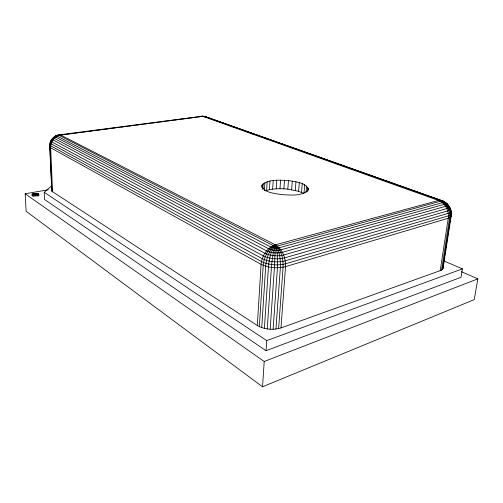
<?xml version="1.0" encoding="UTF-8"?>
<svg xmlns="http://www.w3.org/2000/svg" width="503" height="503" viewBox="0 0 503 503"><rect width="100%" height="100%" fill="white"/><g stroke="black" fill="none" stroke-linecap="round" stroke-linejoin="round"><path stroke-width="0.75" d="M50.061 144.374L49.627 146.197L51.866 191.266L257.31 325.498C264.352 329.591 273.23 330.326 280.976 327.931L441.546 270.155L449.638 217.717C450.738 210.273 445.746 202.533 438.515 200.452L202.445 116.212L59.304 134.829L55.676 136.005L52.092 139.004L49.709 144.789L50.74 145.801L261.459 261.535C268.86 265.106 277.618 265.741 285.559 263.779L448.437 215.837L449.801 215.315L451.292 213.957C451.587 207.909 447.129 202.307 441.483 200.427L204.878 116.476L203.363 116.243L61.014 135.043C57.593 135.194 54.28 136.766 52.086 139.406L264.836 253.273C270.62 255.989 277.411 256.467 283.598 254.996L446.809 208.531L448.626 207.657L449.116 206.507C447.242 203.262 443.778 200.823 440.056 200.232L204.363 116.432L201.885 116.256L198.377 116.96M51.52 190.643L51.532 190.008M450.889 214.655L451.153 216.328L450.619 217.07L448.255 218.252L285.534 266.621C277.48 268.633 268.583 267.986 261.088 264.339L50.665 147.775L49.627 146.197M49.709 144.789C50.055 139.356 55.034 135.37 60.134 134.76L275.311 244.829C282.648 249.211 285.899 258.391 285.534 266.621L280.976 327.931M49.615 146.744L50.086 143.732M451.153 216.328L451.38 213.165L450.726 210.04L449.99 207.865L448.594 205.853M261.944 187.814L262.113 184.897C269.124 178.76 279.787 180.256 288.445 180.558C295.204 181.891 304.51 182.08 308.377 188.663L308.257 190.134M262.824 189.549L263.176 183.733M264.396 190.656L264.88 182.696M450.933 213.882L451.028 212.329M257.31 325.498L261.088 264.339C261.812 255.989 267.093 247.495 275.311 244.829L438.515 200.452C442.502 199.49 445.608 202.854 448.242 205.218M265.49 190.92L266.634 190.461L267.168 181.809M259.353 326.636L263.214 265.339C263.987 257.303 267.803 248.627 275.311 244.829C281.561 250.261 283.359 259.259 283.088 267.206L278.599 328.622M266.634 190.461L269.426 189.719L269.973 181.093M261.742 327.61L265.685 266.206C266.508 258.423 268.929 249.865 275.311 244.829C279.982 251.305 280.586 259.837 280.36 267.583L275.946 329.075M269.426 189.719L272.645 189.172L273.204 180.564M264.402 328.384L268.439 266.898C269.25 259.259 270.583 251.104 275.311 244.829C277.87 252.135 277.725 260.095 277.436 267.741L273.11 329.283M262.522 386.788L264.213 361.481L25.15 193.806L26.137 211.285L262.522 386.788L474.241 299.618L477.85 278.844L461.276 271.695M272.645 189.172L276.197 188.839L276.776 180.244M267.244 328.924L271.607 264.521L273.236 252.751L275.311 244.829L274.594 264.804L270.18 329.232M443.64 260.837L462.42 268.86L461.031 277.285L266.037 350.723L266.722 340.613L44.207 192.297L51.734 185.764M276.197 188.839L279.989 188.719L280.573 180.137M279.989 188.719L283.893 188.82L284.503 180.244M304.686 184.846L303.982 193.536L298.619 191.303L287.823 189.141L288.445 180.558M291.658 189.675L292.3 181.08M295.292 190.398L295.946 181.79M298.619 191.303L299.291 182.671M301.549 192.36L302.234 183.702M306.031 192.624L306.566 186.079M307.452 191.744L307.811 187.368M308.377 188.663L308.238 189.939C301.542 196.761 290.168 194.875 281.429 194.648C274.833 193.215 264.88 193.183 261.742 186.141L262.113 184.897M441.546 270.155L443.061 268.527L442.854 266.59M440.182 270.784L448.255 218.252C449.28 211.097 445.425 203.124 438.515 200.452L440.383 200.364L441.03 201.074L277.247 246.068L274.298 246.105L58.964 135.288L59.549 134.873L61.014 135.043C54.972 135.854 50.388 141.764 50.665 147.775L52.557 191.85M442.514 269.394L450.619 217.07C451.769 209.443 445.903 201.999 438.515 200.452L442.665 200.961L447.318 204.111L450.298 208.594L451.292 213.957M443.061 268.527L451.248 215.517M50.231 143.11L51.293 140.148L51.91 139.708L51.438 140.834M52.249 139.212L52.916 138.218M50.526 141.871L50.162 142.871L51.155 143.833L262.226 258.693C269.306 262.082 277.656 262.679 285.239 260.831L448.248 213.36L450.468 212.272L450.977 211.587L450.726 210.04M51.293 140.148L50.96 141.06L51.878 141.934L263.365 255.914C269.897 259.007 277.581 259.554 284.579 257.869L447.701 210.902L450.216 209.279C448.142 204.583 443.539 201.288 438.515 200.452L443.068 201.25L445.463 202.652L447.544 204.646L447.481 205.149L445.601 206.331L282.328 252.299C277.14 253.518 271.457 253.116 266.603 250.859L53.494 137.96L53.727 137.288L55.676 136.005L57.7 135.188L61.014 135.043C54.896 135.477 49.659 141.091 49.96 147.272L51.866 191.266M52.092 139.004C54.299 136.439 57.65 135.037 61.014 135.043L58.688 134.923L54.852 136.671M32.192 194.076C30.073 196.497 36.989 196.201 38.404 195.29C40.454 192.856 33.613 193.183 32.192 194.076L32.274 195.636M264.213 361.481L477.85 278.844M266.722 340.613L462.42 268.86M25.15 193.806L48.357 189.75M57.644 135.389L58.537 135.244M60.09 135.043L61.643 134.842M63.975 134.534L65.528 134.332M67.861 134.024L69.414 133.823M71.74 133.521L73.293 133.314M75.626 133.012L77.179 132.805M79.512 132.503L81.065 132.302M83.397 131.993L84.95 131.792M87.283 131.484L88.836 131.283M90.389 131.082L91.942 130.874M94.275 130.573L96.601 130.271M98.16 130.063L100.487 129.761M102.04 129.554L103.593 129.353M105.926 129.051L108.258 128.743M109.811 128.542L112.144 128.234M113.697 128.032L115.25 127.831M117.583 127.523L119.136 127.322M121.462 127.02L123.795 126.712M125.348 126.511L126.901 126.303M129.233 126.002L130.786 125.8M133.119 125.492L134.672 125.291M137.005 124.983L138.558 124.782M140.89 124.48L142.443 124.272M144.77 123.971L146.329 123.769M148.655 123.461L150.208 123.26M152.541 122.952L154.094 122.751M156.427 122.443L157.98 122.242M160.312 121.94L161.865 121.732M164.192 121.43L165.751 121.229M168.077 120.921L169.63 120.72M171.19 120.513L173.516 120.211M175.069 120.01L177.402 119.701M178.955 119.5L181.287 119.192M182.841 118.991L185.173 118.689M186.726 118.482L189.059 118.18M190.612 117.979L192.938 117.671M194.491 117.469L196.051 117.262M200.879 116.356L202.445 116.212M199.93 116.759L200.697 116.677M201.407 116.3L204.878 116.476L442.753 201.03L443.828 202.017M59.304 134.829L60.134 134.76M201.973 116.268L204.35 116.394L207.029 117.268M283.893 188.82L287.823 189.141M205.765 116.941L202.923 116.47C202.105 116.092 203.589 116.099 202.923 116.47L206.45 117.092M203.363 116.243L203.778 116.325M252.5 133.892L254.713 134.678M266.533 138.885L268.753 139.677M266.037 350.723L44.547 199.484L44.207 192.297M34.386 193.529L34.506 195.868M33.751 193.624L33.877 195.956M33.16 193.743L33.286 196.082M32.638 193.9L32.764 196.239M37.568 193.611L37.687 195.95M36.996 193.523L37.115 195.856M36.373 193.466L36.493 195.805M35.719 193.454L35.839 195.786M35.047 193.473L35.172 195.812M38.819 194.057L38.894 195.617M38.492 193.881L38.574 195.441M38.071 193.73L38.19 196.069M50.47 156.59L50.539 158.149M50.979 168.298L51.048 169.857M51.482 180.005L51.551 181.564M445.633 203.067L445.306 203.809L444.118 204.369L280.812 249.859C276.782 250.802 272.375 250.488 268.596 248.746L55.141 136.772L55.324 136.25L57.103 135.514L61.014 135.043C60.303 135.049 55.99 134.741 57.355 136.206L270.759 247.004L273.28 247.834L276.342 248.111L279.102 247.765L442.401 202.703L443.407 202.08L443.332 201.54L438.515 200.452L443.451 201.816L445.633 203.067"/></g></svg>
